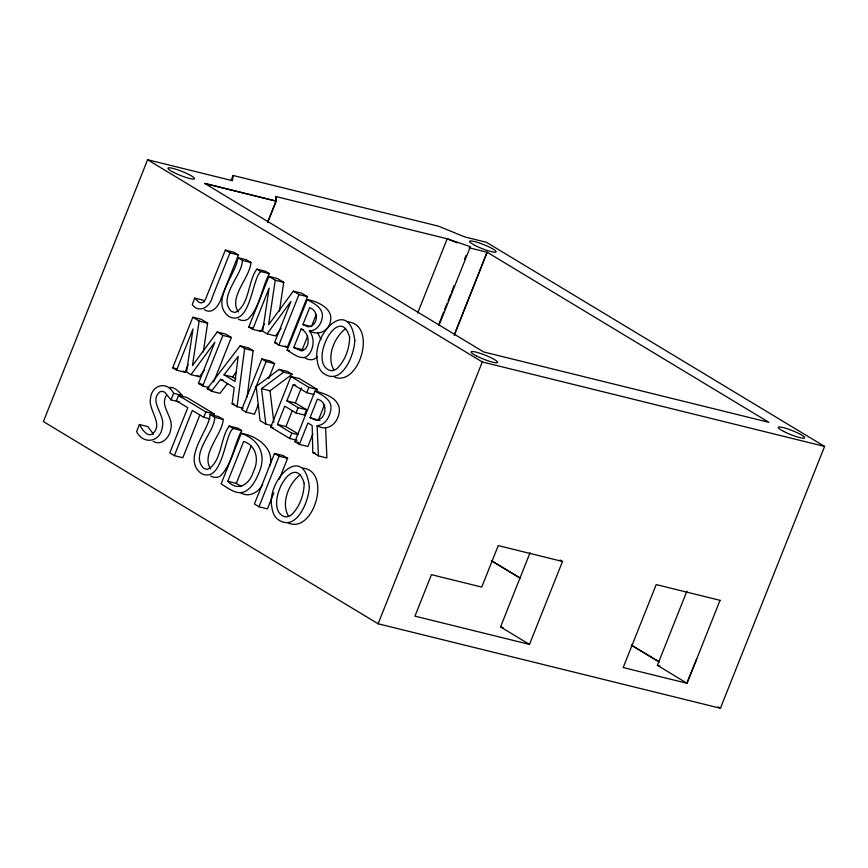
<?xml version="1.0" encoding="UTF-8"?>
<svg xmlns="http://www.w3.org/2000/svg" width="868" height="868" viewBox="0 0 868 868"><rect width="100%" height="100%" fill="white"/><g stroke="black" fill="none" stroke-linecap="round" stroke-linejoin="round"><path stroke-width="1.3" d="M267.995 221.145L276.002 201.029L276.024 196.559L447.194 238.798L470.391 246.707L438.872 325.674M269.948 465.877C274.798 448.105 256.548 435.769 241.239 433.316L221.112 483.899C228.458 488.185 237.702 496.507 246.555 490.659C252.479 486.666 255.876 480.102 258.566 473.678C266.845 455.819 260.031 440.054 241.239 433.316M233.08 175.477L232.44 180.685L147.593 159.745L43.4 421.566L378.101 623.777L720.407 708.255L824.6 446.434L486.406 242.281L464.738 236.931L438.492 226.168L233.08 175.477L231.083 180.511M243.138 408.22L237.062 406.723L232.136 403.739L234.208 387.616L220.591 379.381L211.466 391.262L207.235 388.701L240.111 345.822L248.606 347.927L253.131 350.65L247.109 396.915M237.062 406.723L244.635 348.556L240.111 345.822M188.074 364.788L185.09 372.285L176.595 370.191L172.689 367.826L192.815 317.243L199.13 321.073L192.468 365.58L217.217 331.988L225.702 334.082L231.355 337.5L213.68 381.909M203.318 351.963L207.626 323.167L201.311 319.348L192.815 317.243M252.707 329.352L248.791 326.997L268.917 276.415L275.243 280.234L268.581 324.751L293.319 291.16L301.814 293.254L307.467 296.661L287.341 347.243L278.845 345.149L274.581 342.578L290.964 301.424L267.073 333.833L262.657 331.175L269.123 288.111L252.707 329.352L261.203 331.457L264.187 323.948M279.431 311.135L283.738 282.328L277.413 278.509L268.917 276.415M438.655 324.686L443.635 312.079M444.633 309.561L447.129 303.257M448.127 300.729L450.622 294.426M451.62 291.908L454.105 285.605M464.575 259.12L466.073 255.344M454.224 335.449L487.122 252.23L469.067 247.771M153.462 434.293L147.896 426.633L139.401 424.528L136.58 431.635C143.697 445.577 161.188 441.714 162.381 426.535C165.614 414.85 148.395 401.352 159.983 391.783L162.327 391.349L164.681 392.162L171.018 399.888L179.513 401.982M194.768 298.125L192.229 304.484C199.097 314.205 210.642 306.328 212.356 297.051L229.944 252.87L225.376 250.103L205.466 299.351L203.416 302.097L201.289 302.986L198.837 302.238L194.768 298.125L203.253 300.219L204.631 301.869M176.595 370.191L193.011 328.939L186.544 372.003L190.96 374.672L199.456 376.766L204.23 370.289M171.018 399.888L173.633 393.323C166.949 380.238 151.466 385.175 150.468 398.586C148.059 410.553 164.443 424.463 151.976 434.293L149.415 434.803L146.757 433.891L143.177 430.495L139.401 424.528M213.528 416.206L214.374 414.058L187 397.522L178.504 395.417L176.378 400.788L187.781 407.678L169.792 452.89L174.349 455.646L182.844 457.74L199.835 415.045M181.249 397.609L182.128 395.417C178.83 391.544 174.49 386.434 168.783 387.573M225.376 250.103L233.872 252.208L238.44 254.964L220.852 299.145C218.866 305.84 212.009 314.867 204.349 309.659M237.832 257.633C236.899 273.529 209.199 301.717 228.957 316.57C250.689 327.366 252.23 277.044 260.91 271.575L256.906 269.156C247.847 280.646 249.626 305.666 234.989 312.545L231.398 311.395C217.195 297.442 242.628 274.874 242.389 260.389L237.832 257.633L246.328 259.727L250.885 262.483C250.364 277.152 228.121 297.149 238.364 312.035M208.797 387.475L202.732 385.978L198.479 383.406L214.852 342.263L190.96 374.672M174.349 455.646L192.338 410.434L203.752 417.324L209.817 418.821M267.691 222.555L276.198 201.17L276.024 196.559M202.732 385.978L222.859 335.406L217.217 331.988M203.752 417.324L205.89 411.964L178.504 395.417M210.143 414.535C209.21 430.441 181.51 458.629 201.267 473.483C223 484.268 224.552 433.957 233.221 428.477L229.217 426.058C220.157 437.548 221.948 462.568 207.3 469.458L203.709 468.297C189.506 454.344 214.949 431.776 214.711 417.291L210.143 414.535L218.638 416.629L223.206 419.385C222.675 434.054 200.443 454.051 210.685 468.937M256.906 269.156L265.402 271.25L269.395 273.67C261.431 288.143 260.161 307.229 247.944 319.164C245.08 321.073 241.293 320.867 238.407 319.131M268.679 378.567L274.613 363.638L270.339 361.045L261.843 358.951L241.716 409.533L245.991 412.116L254.487 414.21L258.371 404.445M245.991 412.116L266.118 361.544L261.843 358.951M229.217 426.058L237.713 428.152L241.716 430.571C233.742 445.056 232.472 464.13 220.255 476.065C217.391 477.975 213.604 477.769 210.718 476.033M278.845 345.149L298.972 294.567L293.319 291.16M227.807 481.284L243.669 441.443C256.657 445.577 259.217 460.463 253.456 471.433C250.114 483.595 238.461 492.536 227.807 481.284L236.302 483.389L241.174 486.33M287.124 350.151L307.25 299.569C317.406 301.359 333.453 308.39 330.48 321.236C328.929 331.142 318.014 336.068 309.323 330.871C314.737 337.663 314.108 347.656 308.943 354.372C302.802 362.26 293.08 353.612 287.124 350.151L289.554 350.748M236.302 483.389L251.167 446.033M301.12 329.059C309.648 332.553 311.091 348.198 301.608 351.008L293.775 347.515L301.12 329.059L303.55 329.656M302.932 324.513L309.637 307.663C318.079 310.451 318.632 322.267 311.026 326.357L307.869 326.737L302.932 324.513L311.428 326.607L316.212 314.574M296.954 440.293L289.673 438.503L270.762 427.078L290.889 376.506L299.384 378.6L317.352 389.461L316.505 391.598M303.203 350.173L302.27 349.609L307.663 336.079M297.876 434.629L291.8 433.132L277.467 424.474L284.758 406.159L295.988 412.94L304.484 415.034L306.588 409.739L295.359 402.958L286.863 400.853L293.319 384.622L295.749 385.229M279.257 479.266L287.601 458.293L283.044 455.537L274.548 453.443L254.422 504.015L258.979 506.782L267.474 508.876L273.854 492.84M298.093 433.902L285.963 426.568L292.277 410.694M295.359 402.958L301.315 387.974M295.988 412.94L298.093 407.645L286.863 400.853M258.979 506.782L279.105 456.199L274.548 453.443M314.01 394.517L306.729 392.727L308.867 387.356L290.889 376.506M289.673 438.503L291.8 433.132M312.903 433.891L307.901 446.477L299.406 444.383L294.881 441.649L315.008 391.077C324.925 393.28 340.636 398.922 339.334 411.606C338.249 422.564 328.375 432.297 317.102 425.7L318.415 455.874L326.911 457.968L325.598 427.794M299.406 444.383L307.912 422.987L312.176 425.559L312.805 452.478L318.415 455.874M310.05 417.627L317.395 399.171C328.668 401.7 326.694 420.264 315.561 420.123L310.05 417.627L320.021 420.611M318.545 419.721L324.426 404.955M417.649 313.033L447.194 238.798L456.915 242.79M454.582 334.006L487.122 252.23L768.95 422.358L483.693 351.963L204.772 183.452L276.002 201.029M378.101 623.777L482.293 361.956L147.593 159.745M560.185 560.055L562.497 561.455L529.491 644.414L500.543 626.924L530.055 552.764M720.039 600.341L687.022 683.29L657.401 665.3L686.913 591.141M686.783 683.235L696.592 659.246M166.428 395.417C159.321 406.322 173.774 417.063 170.877 428.629C170.106 436.712 161.882 446.423 153.311 441.367M262.7 484.42C258.783 492.384 248.498 498.199 240.36 492.492M281.134 328.364L275.557 335.927L267.073 333.833M224.031 374.857L238.212 356.368L235.011 381.486L224.031 374.857L232.526 376.951L235.825 378.936M232.526 376.951L236.465 371.819M227.557 383.461L219.962 393.356L211.466 391.262M317.438 356.477C314.552 360.524 308.986 360.578 305.091 357.963M261.518 388.68L283.727 372.177L292.212 374.271L270.013 390.784L261.518 388.68L265.836 424.105L271.901 425.602M256.223 386.423L279.138 369.399L287.634 371.493L292.212 374.271M345.583 328.679C334.213 337.402 326.335 356.466 333.768 369.768M300.122 474.85C288.751 483.574 280.874 502.626 288.317 515.939M317.102 425.7C325.316 425.244 329.753 416.792 330.849 409.512C332.542 399.736 321.898 395.005 315.008 391.077M309.323 330.871C316.939 331.055 321.713 323.471 322.386 316.625C323.156 307.739 313.684 303.29 307.25 299.569M348.111 321.898C377.254 324.936 359.775 386 334.831 377.32M302.65 468.058C332.216 471.009 313.749 534.341 288.198 522.959M229.944 252.87L238.44 254.964M242.389 260.389L250.885 262.483M260.91 271.575L269.395 273.67M275.243 280.234L283.738 282.328M298.972 294.567L307.467 296.661M482.293 361.956L824.6 446.434M248.791 326.997L252.436 327.887M199.13 321.073L207.626 323.167M274.581 342.578L277.011 343.175M293.775 347.515L302.27 349.609M222.859 335.406L231.355 337.5M244.635 348.556L253.131 350.65M266.118 361.544L274.613 363.638M308.867 387.356L317.352 389.461M220.591 379.381L223.011 379.989M172.689 367.826L176.323 368.726M298.093 407.645L306.588 409.739M198.479 383.406L202.114 384.307M207.235 388.701L210.87 389.591M232.136 403.739L234.555 404.336M173.633 393.323L182.128 395.417M277.467 424.474L285.963 426.568M270.762 427.078L273.192 427.685M205.89 411.964L214.374 414.058M214.711 417.291L223.206 419.385M294.881 441.649L298.527 442.55M233.221 428.477L241.716 430.571M312.805 452.478L315.236 453.085M279.105 456.199L287.601 458.293M562.497 561.455L498.254 545.603L481.74 587.083L431.45 574.67L414.947 616.15L529.491 644.414M720.321 600.406L656.208 584.587L623.191 667.546L687.022 683.29M500.543 626.924L503.136 627.564M204.772 183.452L276.198 201.17M657.401 665.3L659.843 665.962M259.25 330.274L261.203 331.457M285.214 345.952L287.341 347.243M279.138 369.399L283.727 372.177M293.319 384.622L306.729 392.727M197.242 375.432L199.456 376.766M183.137 371.103L185.09 372.285M265.836 424.105L260.053 420.611L256.19 386.488M492.199 561.119L520.03 577.925M631.351 645.119L659.181 661.926L631.405 645.195M491.299 560.761L520.247 578.207M718.096 706.856L720.407 708.255M317.818 332.976L320.986 339.605M270.013 390.784L273.843 422.26M304.169 483.335C304.06 494.651 299.807 506.489 291.756 514.561A14.767 9.819 -76.1 0 1 284.368 516.601C262.006 508.572 293.981 448.018 304.169 483.335M349.63 337.175C349.522 348.491 345.269 360.318 337.218 368.39A14.767 9.819 -76.1 0 1 329.829 370.43C307.467 362.401 339.442 301.847 349.63 337.175M309.334 486.688C308.954 501.433 295.652 534.178 276.708 518.489A22.546 15.006 -76.1 0 1 271.847 507.064C266.172 481.187 303.757 440.987 309.334 486.688M354.795 340.516C354.415 355.262 341.113 388.007 322.169 372.318A22.546 15.006 -76.1 0 1 317.308 360.904C311.634 335.015 349.218 294.827 354.795 340.516M173.394 172.276A14.257 2.159 21.7 0 0 194.41 178.797A14.257 2.159 21.7 0 0 175.857 169.238A14.257 2.159 21.7 0 0 173.394 172.276M475.013 245.427A14.257 2.159 21.7 0 0 496.029 251.948A14.257 2.159 21.7 0 0 477.476 242.389A14.257 2.159 21.7 0 0 475.013 245.427M476.543 355.988A14.257 2.159 21.7 0 0 497.559 362.509A14.257 2.159 21.7 0 0 479.006 352.95A14.257 2.159 21.7 0 0 476.543 355.988M783.63 431.418A14.257 2.159 21.7 0 0 804.647 437.939A14.257 2.159 21.7 0 0 786.093 428.391A14.257 2.159 21.7 0 0 783.63 431.418"/></g></svg>
